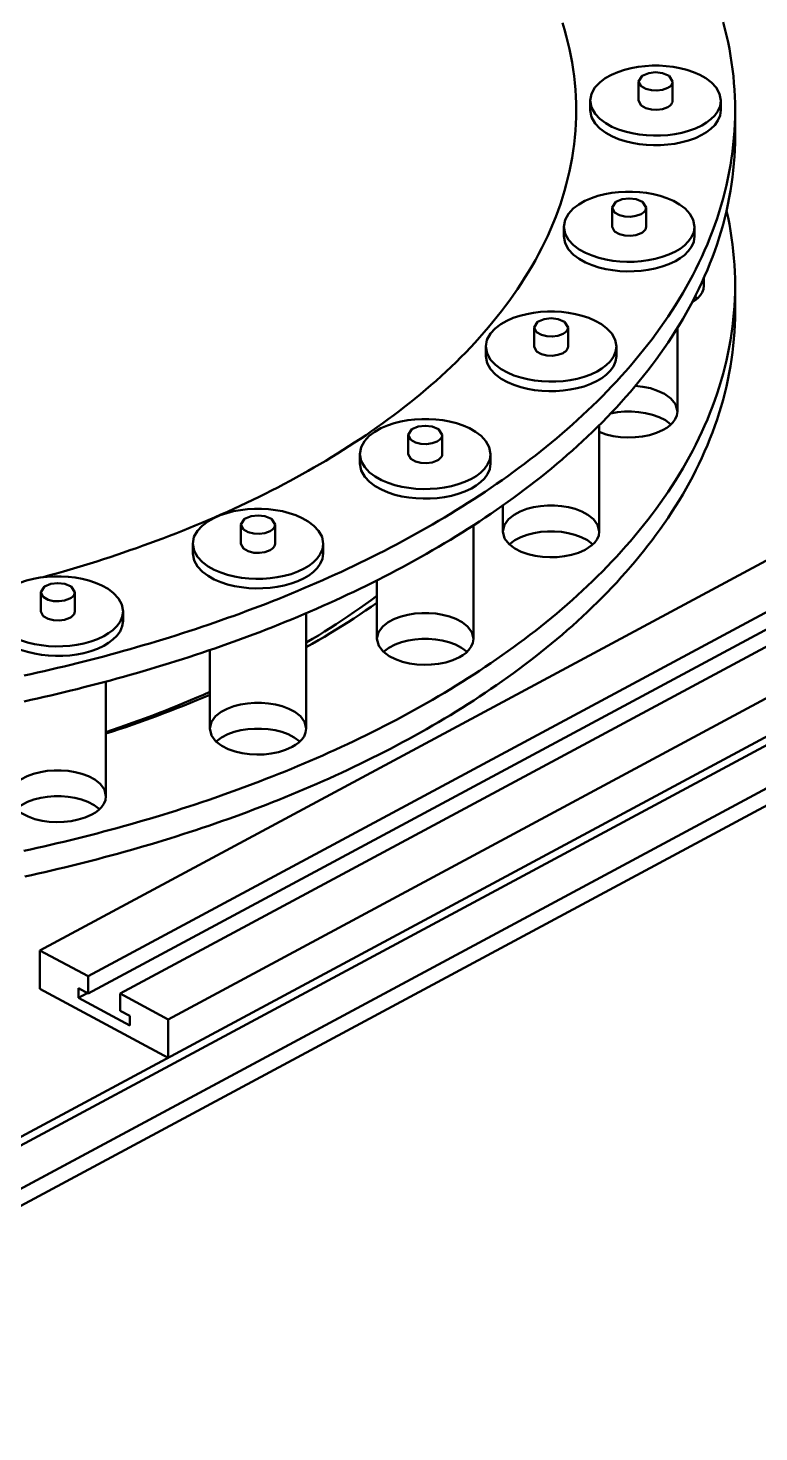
# Model space of a CAD drawing. Header units: millimetres. Extents: x 0 to 841, y 0 to 594.
# Drawn here: x 482.83 to 504.71, y 284.09 to 326.13 of the extents above; entities that cross this region are included whole.
import ezdxf

# ---------------------------------------------------------------- set-up
doc = ezdxf.new("R2010")
doc.units = ezdxf.units.MM
doc.layers.add('VIS', color=7, linetype='CONTINUOUS', lineweight=50)

msp = doc.modelspace()

# ---------------------------------------------------------------- linework, layer by layer
at = {"layer": 'VIS'}
for points in [[(499.24, 323.672), (499.238, 323.876), (499.23, 324.08), (499.218, 324.285), (499.2, 324.488), (499.178, 324.692), (499.151, 324.894), (499.119, 325.097), (499.083, 325.298), (499.041, 325.498), (498.996, 325.697), (498.945, 325.896), (498.89, 326.093), (498.831, 326.288)], [(499.24, 323.672), (499.238, 323.876), (499.23, 324.08), (499.218, 324.285), (499.2, 324.488), (499.178, 324.692), (499.151, 324.894), (499.119, 325.097), (499.083, 325.298), (499.041, 325.498), (498.996, 325.697), (498.945, 325.896), (498.89, 326.093), (498.831, 326.288)], [(504, 323.672), (503.998, 323.877), (503.991, 324.081), (503.981, 324.286), (503.966, 324.491), (503.947, 324.695), (503.923, 324.898), (503.896, 325.101), (503.864, 325.304), (503.828, 325.506), (503.788, 325.707), (503.744, 325.907), (503.696, 326.106), (503.644, 326.305)], [(503.575, 323.958), (503.537, 324.164), (503.436, 324.347), (503.294, 324.501), (503.127, 324.627), (502.944, 324.731), (502.752, 324.814), (502.553, 324.881), (502.349, 324.932), (502.143, 324.97), (501.934, 324.994), (501.725, 325.007), (501.515, 325.007), (501.306, 324.994), (501.097, 324.97), (500.891, 324.932), (500.687, 324.881), (500.488, 324.814), (500.296, 324.731), (500.113, 324.627), (499.946, 324.501), (499.804, 324.347), (499.703, 324.164), (499.665, 323.958)], [(502.13, 324.532), (502.021, 324.702), (501.828, 324.782), (501.62, 324.806), (501.412, 324.782), (501.219, 324.702), (501.11, 324.532)], [(501.11, 324.532), (501.185, 324.389), (501.33, 324.307), (501.492, 324.267), (501.659, 324.259), (501.824, 324.281), (501.981, 324.338)], [(501.11, 324.532), (501.11, 323.958)], [(501.981, 324.338), (502.017, 324.36), (502.051, 324.386), (502.082, 324.416), (502.107, 324.451), (502.124, 324.49), (502.13, 324.532)], [(502.13, 324.532), (502.13, 323.958)], [(499.665, 323.958), (499.704, 323.75), (499.808, 323.564), (499.954, 323.409), (500.126, 323.282), (500.312, 323.178), (500.509, 323.095), (500.712, 323.029), (500.919, 322.979), (501.13, 322.942), (501.342, 322.919), (501.555, 322.909), (501.769, 322.912), (501.982, 322.927), (502.193, 322.955), (502.403, 322.997), (502.608, 323.053), (502.809, 323.125), (503.002, 323.216)], [(499.665, 323.958), (499.665, 323.672)], [(501.11, 323.958), (501.185, 323.815), (501.33, 323.733), (501.492, 323.693), (501.659, 323.685), (501.824, 323.707), (501.981, 323.765)], [(501.981, 323.765), (502.017, 323.787), (502.051, 323.812), (502.082, 323.842), (502.107, 323.877), (502.124, 323.916), (502.13, 323.958)], [(503.002, 323.216), (503.143, 323.3), (503.274, 323.399), (503.391, 323.514), (503.487, 323.647), (503.552, 323.797), (503.575, 323.958)], [(503.575, 323.958), (503.575, 323.672)], [(490.676, 312.571), (490.856, 312.668), (491.035, 312.767), (491.213, 312.867), (491.39, 312.968), (491.567, 313.071), (491.743, 313.175), (491.918, 313.28), (492.092, 313.387), (492.265, 313.496), (492.438, 313.605), (492.609, 313.717), (492.78, 313.829), (492.949, 313.944), (493.118, 314.059), (493.285, 314.176), (493.452, 314.295), (493.617, 314.415), (493.781, 314.537), (493.944, 314.661), (494.106, 314.786), (494.266, 314.913), (494.425, 315.041), (494.583, 315.171), (494.739, 315.303), (494.894, 315.436), (495.047, 315.571), (495.199, 315.708), (495.349, 315.847), (495.498, 315.987), (495.644, 316.129), (495.79, 316.273), (495.933, 316.419), (496.074, 316.567), (496.214, 316.716), (496.351, 316.868), (496.486, 317.021), (496.619, 317.176), (496.75, 317.333), (496.879, 317.492), (497.005, 317.652), (497.129, 317.815), (497.25, 317.979), (497.369, 318.146), (497.485, 318.314), (497.598, 318.485), (497.708, 318.657), (497.815, 318.831), (497.919, 319.007), (498.02, 319.184), (498.118, 319.364), (498.212, 319.545), (498.303, 319.728), (498.39, 319.913), (498.473, 320.1), (498.553, 320.288), (498.629, 320.478), (498.7, 320.669), (498.768, 320.862), (498.831, 321.057), (498.891, 321.252), (498.945, 321.449), (498.996, 321.647), (499.042, 321.846), (499.083, 322.047), (499.119, 322.248), (499.151, 322.45), (499.178, 322.652), (499.2, 322.855), (499.218, 323.059), (499.23, 323.263), (499.238, 323.467), (499.24, 323.672)], [(490.676, 312.571), (490.856, 312.668), (491.035, 312.767), (491.213, 312.867), (491.39, 312.968), (491.567, 313.071), (491.743, 313.175), (491.918, 313.28), (492.092, 313.387), (492.265, 313.496), (492.438, 313.605), (492.609, 313.717), (492.78, 313.829), (492.949, 313.944), (493.118, 314.059), (493.285, 314.176), (493.452, 314.295), (493.617, 314.415), (493.781, 314.537), (493.944, 314.661), (494.106, 314.786), (494.266, 314.913), (494.425, 315.041), (494.583, 315.171), (494.739, 315.303), (494.894, 315.436), (495.047, 315.571), (495.199, 315.708), (495.349, 315.847), (495.498, 315.987), (495.644, 316.129), (495.79, 316.273), (495.933, 316.419), (496.074, 316.567), (496.214, 316.716), (496.351, 316.868), (496.486, 317.021), (496.619, 317.176), (496.75, 317.333), (496.879, 317.492), (497.005, 317.652), (497.129, 317.815), (497.25, 317.979), (497.369, 318.146), (497.485, 318.314), (497.598, 318.485), (497.708, 318.657), (497.815, 318.831), (497.919, 319.007), (498.02, 319.184), (498.118, 319.364), (498.212, 319.545), (498.303, 319.728), (498.39, 319.913), (498.473, 320.1), (498.553, 320.288), (498.629, 320.478), (498.7, 320.669), (498.768, 320.862), (498.831, 321.057), (498.891, 321.252), (498.945, 321.449), (498.996, 321.647), (499.042, 321.846), (499.083, 322.047), (499.119, 322.248), (499.151, 322.45), (499.178, 322.652), (499.2, 322.855), (499.218, 323.059), (499.23, 323.263), (499.238, 323.467), (499.24, 323.672)], [(494.042, 310.764), (494.223, 310.862), (494.404, 310.961), (494.584, 311.061), (494.763, 311.163), (494.942, 311.266), (495.12, 311.37), (495.297, 311.475), (495.474, 311.581), (495.65, 311.689), (495.825, 311.798), (495.999, 311.908), (496.172, 312.02), (496.345, 312.132), (496.517, 312.246), (496.688, 312.361), (496.858, 312.478), (497.027, 312.596), (497.195, 312.715), (497.362, 312.836), (497.528, 312.958), (497.694, 313.081), (497.858, 313.206), (498.021, 313.332), (498.183, 313.46), (498.343, 313.589), (498.503, 313.72), (498.661, 313.852), (498.818, 313.985), (498.974, 314.12), (499.129, 314.257), (499.282, 314.394), (499.434, 314.534), (499.584, 314.675), (499.733, 314.818), (499.88, 314.962), (500.026, 315.108), (500.17, 315.255), (500.313, 315.404), (500.454, 315.554), (500.593, 315.707), (500.73, 315.86), (500.865, 316.016), (500.999, 316.173), (501.131, 316.332), (501.26, 316.492), (501.387, 316.654), (501.513, 316.818), (501.636, 316.983), (501.757, 317.151), (501.875, 317.319), (501.991, 317.49), (502.105, 317.662), (502.216, 317.835), (502.324, 318.011), (502.43, 318.188), (502.533, 318.367), (502.633, 318.547), (502.73, 318.729), (502.824, 318.912), (502.915, 319.097), (503.003, 319.283), (503.088, 319.471), (503.169, 319.661), (503.247, 319.852), (503.322, 320.044), (503.393, 320.237), (503.46, 320.432), (503.524, 320.628), (503.584, 320.825), (503.64, 321.024), (503.693, 321.223), (503.741, 321.423), (503.786, 321.625), (503.826, 321.827), (503.862, 322.03), (503.894, 322.234), (503.922, 322.438), (503.946, 322.643), (503.965, 322.848), (503.981, 323.053), (503.991, 323.259), (503.998, 323.465), (504, 323.672)], [(499.24, 323.672), (499.24, 323.672)], [(499.665, 323.672), (499.704, 323.463), (499.808, 323.277), (499.954, 323.122), (500.126, 322.995), (500.312, 322.891), (500.509, 322.808), (500.712, 322.742), (500.919, 322.692), (501.13, 322.655), (501.342, 322.633), (501.555, 322.623), (501.769, 322.625), (501.982, 322.64), (502.193, 322.668), (502.403, 322.71), (502.608, 322.766), (502.809, 322.838), (503.002, 322.929)], [(503.002, 322.929), (503.143, 323.014), (503.274, 323.112), (503.391, 323.227), (503.487, 323.36), (503.552, 323.51), (503.575, 323.672)], [(504, 323.672), (504, 322.897)], [(494.042, 309.989), (494.223, 310.087), (494.404, 310.187), (494.584, 310.287), (494.763, 310.389), (494.942, 310.491), (495.12, 310.595), (495.297, 310.701), (495.474, 310.807), (495.65, 310.915), (495.825, 311.023), (495.999, 311.134), (496.172, 311.245), (496.345, 311.358), (496.517, 311.472), (496.688, 311.587), (496.858, 311.704), (497.027, 311.822), (497.195, 311.941), (497.362, 312.062), (497.528, 312.184), (497.694, 312.307), (497.858, 312.432), (498.021, 312.558), (498.183, 312.686), (498.343, 312.815), (498.503, 312.945), (498.661, 313.077), (498.818, 313.211), (498.974, 313.346), (499.129, 313.482), (499.282, 313.62), (499.434, 313.76), (499.584, 313.901), (499.733, 314.043), (499.88, 314.187), (500.026, 314.333), (500.17, 314.48), (500.313, 314.629), (500.454, 314.78), (500.593, 314.932), (500.73, 315.086), (500.865, 315.241), (500.999, 315.399), (501.131, 315.557), (501.26, 315.718), (501.387, 315.88), (501.513, 316.044), (501.636, 316.209), (501.757, 316.376), (501.875, 316.545), (501.991, 316.715), (502.105, 316.887), (502.216, 317.061), (502.324, 317.236), (502.43, 317.413), (502.533, 317.592), (502.633, 317.772), (502.73, 317.954), (502.824, 318.138), (502.915, 318.322), (503.003, 318.509), (503.088, 318.697), (503.169, 318.886), (503.247, 319.077), (503.322, 319.269), (503.393, 319.463), (503.46, 319.658), (503.524, 319.854), (503.584, 320.051), (503.64, 320.249), (503.693, 320.449), (503.741, 320.649), (503.786, 320.85), (503.826, 321.053), (503.862, 321.255), (503.894, 321.459), (503.922, 321.663), (503.946, 321.868), (503.965, 322.073), (503.981, 322.279), (503.991, 322.485), (503.998, 322.691), (504, 322.897)], [(502.782, 320.181), (502.744, 320.386), (502.643, 320.569), (502.501, 320.723), (502.334, 320.85), (502.151, 320.953), (501.959, 321.037), (501.76, 321.103), (501.557, 321.155), (501.35, 321.192), (501.142, 321.217), (500.932, 321.229), (500.722, 321.229), (500.513, 321.217), (500.304, 321.192), (500.098, 321.155), (499.894, 321.103), (499.695, 321.037), (499.503, 320.953), (499.321, 320.85), (499.153, 320.723), (499.011, 320.569), (498.91, 320.386), (498.872, 320.181)], [(501.337, 320.754), (501.228, 320.924), (501.035, 321.004), (500.827, 321.028), (500.619, 321.004), (500.427, 320.924), (500.317, 320.754)], [(500.317, 320.754), (500.393, 320.611), (500.537, 320.529), (500.699, 320.489), (500.866, 320.481), (501.031, 320.504), (501.188, 320.561)], [(500.317, 320.754), (500.317, 320.181)], [(501.188, 320.561), (501.225, 320.583), (501.259, 320.608), (501.289, 320.638), (501.314, 320.673), (501.331, 320.712), (501.337, 320.754)], [(501.337, 320.754), (501.337, 320.181)], [(504, 318.422), (503.998, 318.628), (503.991, 318.833), (503.981, 319.037), (503.966, 319.242), (503.946, 319.446), (503.923, 319.65), (503.895, 319.853), (503.864, 320.056), (503.828, 320.258), (503.788, 320.459), (503.744, 320.66)], [(498.872, 320.181), (498.911, 319.972), (499.015, 319.786), (499.162, 319.631), (499.333, 319.504), (499.519, 319.401), (499.716, 319.317), (499.919, 319.251), (500.126, 319.201), (500.337, 319.165), (500.549, 319.142), (500.762, 319.132), (500.976, 319.134), (501.189, 319.149), (501.4, 319.177), (501.61, 319.219), (501.816, 319.275), (502.016, 319.348), (502.21, 319.439)], [(498.872, 320.181), (498.872, 319.894)], [(500.317, 320.181), (500.393, 320.037), (500.537, 319.955), (500.699, 319.916), (500.866, 319.908), (501.031, 319.93), (501.188, 319.987)], [(501.188, 319.987), (501.225, 320.009), (501.259, 320.035), (501.289, 320.065), (501.314, 320.099), (501.331, 320.139), (501.337, 320.181)], [(502.21, 319.439), (502.35, 319.523), (502.481, 319.621), (502.598, 319.736), (502.694, 319.869), (502.759, 320.019), (502.782, 320.181)], [(502.782, 320.181), (502.782, 319.894)], [(498.872, 319.894), (498.911, 319.685), (499.015, 319.5), (499.162, 319.344), (499.333, 319.217), (499.519, 319.114), (499.716, 319.03), (499.919, 318.964), (500.126, 318.914), (500.337, 318.878), (500.549, 318.855), (500.762, 318.845), (500.976, 318.847), (501.189, 318.862), (501.4, 318.89), (501.61, 318.932), (501.816, 318.988), (502.016, 319.061), (502.21, 319.152)], [(502.21, 319.152), (502.35, 319.236), (502.481, 319.334), (502.598, 319.449), (502.694, 319.582), (502.759, 319.732), (502.782, 319.894)], [(470, 286.153), (531.066, 318.939)], [(470.24, 286.024), (531.306, 318.81)], [(494.042, 305.515), (494.223, 305.613), (494.404, 305.712), (494.584, 305.812), (494.763, 305.914), (494.942, 306.017), (495.12, 306.121), (495.297, 306.226), (495.474, 306.332), (495.65, 306.44), (495.825, 306.549), (495.999, 306.659), (496.172, 306.77), (496.345, 306.883), (496.517, 306.997), (496.688, 307.112), (496.858, 307.229), (497.027, 307.347), (497.195, 307.466), (497.362, 307.587), (497.528, 307.709), (497.694, 307.832), (497.858, 307.957), (498.021, 308.083), (498.183, 308.211), (498.343, 308.34), (498.503, 308.47), (498.661, 308.602), (498.818, 308.736), (498.974, 308.871), (499.129, 309.007), (499.282, 309.145), (499.434, 309.285), (499.584, 309.426), (499.733, 309.568), (499.88, 309.713), (500.026, 309.858), (500.17, 310.006), (500.313, 310.155), (500.454, 310.305), (500.593, 310.457), (500.73, 310.611), (500.865, 310.767), (500.999, 310.924), (501.131, 311.083), (501.26, 311.243), (501.387, 311.405), (501.513, 311.569), (501.636, 311.734), (501.757, 311.901), (501.875, 312.07), (501.991, 312.24), (502.105, 312.413), (502.216, 312.586), (502.324, 312.762), (502.43, 312.939), (502.533, 313.117), (502.633, 313.298), (502.73, 313.479), (502.824, 313.663), (502.915, 313.848), (503.003, 314.034), (503.088, 314.222), (503.169, 314.412), (503.247, 314.602), (503.322, 314.795), (503.393, 314.988), (503.46, 315.183), (503.524, 315.379), (503.584, 315.576), (503.64, 315.775), (503.693, 315.974), (503.741, 316.174), (503.786, 316.376), (503.826, 316.578), (503.862, 316.781), (503.894, 316.984), (503.922, 317.189), (503.946, 317.393), (503.965, 317.599), (503.981, 317.804), (503.991, 318.01), (503.998, 318.216), (504, 318.422)], [(503.065, 318.422), (503.051, 318.315), (503.012, 318.214), (502.953, 318.123), (502.88, 318.043), (502.797, 317.972), (502.707, 317.911)], [(503.035, 318.579), (503.044, 318.554), (503.051, 318.528), (503.057, 318.502), (503.062, 318.476), (503.064, 318.449), (503.065, 318.422)], [(503.065, 318.646), (503.065, 318.422)], [(504, 318.422), (504, 317.648)], [(502.802, 318.094), (502.814, 318.085), (502.826, 318.075), (502.838, 318.066), (502.849, 318.056), (502.861, 318.045), (502.872, 318.035)], [(470, 284.604), (531.547, 317.648)], [(470.24, 284.733), (531.306, 317.519)], [(494.042, 304.74), (494.223, 304.838), (494.404, 304.937), (494.584, 305.038), (494.763, 305.139), (494.942, 305.242), (495.12, 305.346), (495.297, 305.451), (495.474, 305.558), (495.65, 305.665), (495.825, 305.774), (495.999, 305.884), (496.172, 305.996), (496.345, 306.109), (496.517, 306.223), (496.688, 306.338), (496.858, 306.454), (497.027, 306.572), (497.195, 306.692), (497.362, 306.812), (497.528, 306.934), (497.694, 307.058), (497.858, 307.183), (498.021, 307.309), (498.183, 307.436), (498.343, 307.565), (498.503, 307.696), (498.661, 307.828), (498.818, 307.961), (498.974, 308.096), (499.129, 308.233), (499.282, 308.371), (499.434, 308.51), (499.584, 308.651), (499.733, 308.794), (499.88, 308.938), (500.026, 309.084), (500.17, 309.231), (500.313, 309.38), (500.454, 309.531), (500.593, 309.683), (500.73, 309.837), (500.865, 309.992), (500.999, 310.149), (501.131, 310.308), (501.26, 310.469), (501.387, 310.631), (501.513, 310.794), (501.636, 310.96), (501.757, 311.127), (501.875, 311.296), (501.991, 311.466), (502.105, 311.638), (502.216, 311.812), (502.324, 311.987), (502.43, 312.164), (502.533, 312.343), (502.633, 312.523), (502.73, 312.705), (502.824, 312.888), (502.915, 313.073), (503.003, 313.26), (503.088, 313.448), (503.169, 313.637), (503.247, 313.828), (503.322, 314.02), (503.393, 314.214), (503.46, 314.408), (503.524, 314.604), (503.584, 314.802), (503.64, 315), (503.693, 315.199), (503.741, 315.4), (503.786, 315.601), (503.826, 315.803), (503.862, 316.006), (503.894, 316.21), (503.922, 316.414), (503.946, 316.619), (503.965, 316.824), (503.981, 317.03), (503.991, 317.236), (503.998, 317.442), (504, 317.648)], [(500.444, 316.593), (500.406, 316.798), (500.305, 316.981), (500.163, 317.135), (499.995, 317.261), (499.813, 317.365), (499.62, 317.448), (499.421, 317.515), (499.218, 317.566), (499.011, 317.604), (498.803, 317.628), (498.594, 317.641), (498.384, 317.641), (498.174, 317.628), (497.966, 317.604), (497.759, 317.566), (497.556, 317.515), (497.357, 317.448), (497.164, 317.365), (496.982, 317.261), (496.815, 317.135), (496.672, 316.981), (496.571, 316.798), (496.534, 316.593)], [(498.999, 317.166), (498.889, 317.336), (498.697, 317.416), (498.489, 317.44), (498.281, 317.416), (498.088, 317.336), (497.979, 317.166)], [(470, 284.088), (531.547, 317.132)], [(497.979, 317.166), (498.054, 317.023), (498.199, 316.941), (498.361, 316.901), (498.527, 316.893), (498.693, 316.915), (498.849, 316.973)], [(497.979, 317.166), (497.979, 316.593)], [(498.849, 316.973), (498.886, 316.995), (498.92, 317.02), (498.951, 317.05), (498.976, 317.085), (498.993, 317.124), (498.999, 317.166)], [(498.999, 317.166), (498.999, 316.593)], [(502.272, 317.152), (502.272, 314.645)], [(496.534, 316.593), (496.573, 316.384), (496.677, 316.198), (496.823, 316.043), (496.994, 315.916), (497.181, 315.812), (497.377, 315.729), (497.58, 315.663), (497.788, 315.613), (497.998, 315.576), (498.21, 315.554), (498.424, 315.543), (498.637, 315.546), (498.85, 315.561), (499.062, 315.589), (499.271, 315.631), (499.477, 315.687), (499.678, 315.759), (499.871, 315.85)], [(496.534, 316.593), (496.534, 316.306)], [(497.979, 316.593), (498.054, 316.449), (498.199, 316.367), (498.361, 316.327), (498.527, 316.319), (498.693, 316.342), (498.849, 316.399)], [(498.849, 316.399), (498.886, 316.421), (498.92, 316.447), (498.951, 316.477), (498.976, 316.511), (498.993, 316.55), (498.999, 316.593)], [(499.871, 315.85), (500.012, 315.934), (500.143, 316.033), (500.26, 316.148), (500.355, 316.281), (500.42, 316.431), (500.444, 316.593)], [(500.444, 316.593), (500.444, 316.306)], [(496.534, 316.306), (496.573, 316.097), (496.677, 315.911), (496.823, 315.756), (496.994, 315.629), (497.181, 315.525), (497.377, 315.442), (497.58, 315.376), (497.788, 315.326), (497.998, 315.29), (498.21, 315.267), (498.424, 315.257), (498.637, 315.259), (498.85, 315.274), (499.062, 315.302), (499.271, 315.344), (499.477, 315.4), (499.678, 315.473), (499.871, 315.563)], [(499.871, 315.563), (500.012, 315.648), (500.143, 315.746), (500.26, 315.861), (500.355, 315.994), (500.42, 316.144), (500.444, 316.306)], [(501.012, 315.414), (501.239, 315.388), (501.462, 315.342), (501.68, 315.271), (501.886, 315.173), (502.071, 315.04), (502.214, 314.863), (502.272, 314.645)], [(500.272, 314.587), (500.48, 314.623), (500.69, 314.643), (500.901, 314.645), (501.111, 314.631), (501.319, 314.6), (501.524, 314.55), (501.723, 314.479), (501.911, 314.384), (502.079, 314.257)], [(502.272, 314.645), (502.255, 314.525), (502.207, 314.414), (502.136, 314.316), (502.05, 314.231), (501.953, 314.158), (501.849, 314.096)], [(496.677, 313.374), (496.639, 313.579), (496.538, 313.762), (496.395, 313.916), (496.228, 314.042), (496.046, 314.146), (495.853, 314.23), (495.654, 314.296), (495.451, 314.348), (495.244, 314.385), (495.036, 314.41), (494.826, 314.422), (494.617, 314.422), (494.407, 314.41), (494.199, 314.385), (493.992, 314.348), (493.789, 314.296), (493.59, 314.23), (493.397, 314.146), (493.215, 314.042), (493.048, 313.916), (492.905, 313.762), (492.804, 313.579), (492.767, 313.374)], [(495.232, 313.947), (495.122, 314.117), (494.93, 314.197), (494.722, 314.221), (494.513, 314.197), (494.321, 314.117), (494.212, 313.947)], [(499.934, 314.24), (499.934, 311.056)], [(501.849, 314.096), (501.649, 314.007), (501.44, 313.942), (501.225, 313.899), (501.008, 313.875), (500.789, 313.869), (500.57, 313.881), (500.353, 313.912), (500.14, 313.962), (499.934, 314.035)], [(494.212, 313.947), (494.287, 313.804), (494.432, 313.722), (494.594, 313.682), (494.76, 313.674), (494.926, 313.696), (495.082, 313.754)], [(494.212, 313.947), (494.212, 313.374)], [(495.082, 313.754), (495.119, 313.776), (495.153, 313.801), (495.183, 313.831), (495.208, 313.866), (495.225, 313.905), (495.232, 313.947)], [(495.232, 313.947), (495.232, 313.374)], [(492.767, 313.374), (492.806, 313.165), (492.91, 312.979), (493.056, 312.824), (493.227, 312.697), (493.414, 312.593), (493.61, 312.51), (493.813, 312.444), (494.021, 312.394), (494.231, 312.358), (494.443, 312.335), (494.657, 312.325), (494.87, 312.327), (495.083, 312.342), (495.295, 312.37), (495.504, 312.412), (495.71, 312.468), (495.911, 312.541), (496.104, 312.631)], [(492.767, 313.374), (492.767, 313.087)], [(494.212, 313.374), (494.287, 313.23), (494.432, 313.148), (494.594, 313.109), (494.76, 313.101), (494.926, 313.123), (495.082, 313.18)], [(495.082, 313.18), (495.119, 313.202), (495.153, 313.228), (495.183, 313.258), (495.208, 313.292), (495.225, 313.331), (495.232, 313.374)], [(496.104, 312.631), (496.245, 312.716), (496.376, 312.814), (496.492, 312.929), (496.588, 313.062), (496.653, 313.212), (496.677, 313.374)], [(496.677, 313.374), (496.677, 313.087)], [(492.767, 313.087), (492.806, 312.878), (492.91, 312.692), (493.056, 312.537), (493.227, 312.41), (493.414, 312.307), (493.61, 312.223), (493.813, 312.157), (494.021, 312.107), (494.231, 312.071), (494.443, 312.048), (494.657, 312.038), (494.87, 312.04), (495.083, 312.055), (495.295, 312.083), (495.504, 312.125), (495.71, 312.181), (495.911, 312.254), (496.104, 312.345)], [(496.104, 312.345), (496.245, 312.429), (496.376, 312.527), (496.492, 312.642), (496.588, 312.775), (496.653, 312.925), (496.677, 313.087)], [(483.283, 309.686), (483.485, 309.742), (483.686, 309.799), (483.888, 309.856), (484.088, 309.915), (484.289, 309.975), (484.489, 310.036), (484.689, 310.097), (484.889, 310.16), (485.088, 310.224), (485.287, 310.289), (485.486, 310.355), (485.684, 310.422), (485.882, 310.49), (486.079, 310.559), (486.276, 310.63), (486.473, 310.701), (486.669, 310.774), (486.865, 310.847), (487.061, 310.922), (487.256, 310.998), (487.45, 311.075), (487.644, 311.153), (487.838, 311.232), (488.031, 311.313), (488.224, 311.395), (488.416, 311.478), (488.607, 311.562), (488.799, 311.647), (488.989, 311.734), (489.179, 311.822), (489.368, 311.911), (489.557, 312.001), (489.745, 312.093), (489.933, 312.186), (490.119, 312.28), (490.306, 312.376), (490.491, 312.473), (490.676, 312.571)], [(483.283, 309.686), (483.485, 309.742), (483.686, 309.799), (483.888, 309.856), (484.088, 309.915), (484.289, 309.975), (484.489, 310.036), (484.689, 310.097), (484.889, 310.16), (485.088, 310.224), (485.287, 310.289), (485.486, 310.355), (485.684, 310.422), (485.882, 310.49), (486.079, 310.559), (486.276, 310.63), (486.473, 310.701), (486.669, 310.774), (486.865, 310.847), (487.061, 310.922), (487.256, 310.998), (487.45, 311.075), (487.644, 311.153), (487.838, 311.232), (488.031, 311.313), (488.224, 311.395), (488.416, 311.478), (488.607, 311.562), (488.799, 311.647), (488.989, 311.734), (489.179, 311.822), (489.368, 311.911), (489.557, 312.001), (489.745, 312.093), (489.933, 312.186), (490.119, 312.28), (490.306, 312.376), (490.491, 312.473), (490.676, 312.571)], [(483.184, 298.509), (507.784, 311.717)], [(491.67, 310.686), (491.632, 310.891), (491.531, 311.074), (491.389, 311.228), (491.221, 311.354), (491.039, 311.458), (490.846, 311.541), (490.648, 311.608), (490.444, 311.659), (490.238, 311.697), (490.029, 311.722), (489.82, 311.734), (489.61, 311.734), (489.4, 311.722), (489.192, 311.697), (488.985, 311.659), (488.782, 311.608), (488.583, 311.541), (488.391, 311.458), (488.208, 311.354), (488.041, 311.228), (487.899, 311.074), (487.798, 310.891), (487.76, 310.686)], [(497.044, 311.833), (497.044, 311.056)], [(497.044, 311.056), (497.093, 311.258), (497.218, 311.426), (497.383, 311.556), (497.568, 311.654), (497.764, 311.728), (497.967, 311.78), (498.175, 311.814), (498.384, 311.83), (498.594, 311.83), (498.803, 311.814), (499.01, 311.78), (499.213, 311.728), (499.41, 311.654), (499.595, 311.556), (499.759, 311.426), (499.884, 311.258), (499.934, 311.056)], [(490.225, 311.259), (490.115, 311.429), (489.923, 311.509), (489.715, 311.533), (489.507, 311.509), (489.314, 311.429), (489.205, 311.259)], [(489.205, 311.259), (489.28, 311.116), (489.425, 311.034), (489.587, 310.994), (489.754, 310.986), (489.919, 311.008), (490.075, 311.066)], [(489.205, 311.259), (489.205, 310.686)], [(490.075, 311.066), (490.112, 311.088), (490.146, 311.113), (490.177, 311.143), (490.202, 311.178), (490.219, 311.217), (490.225, 311.259)], [(490.225, 311.259), (490.225, 310.686)], [(496.167, 311.241), (496.167, 307.838)], [(482.713, 306.741), (482.912, 306.785), (483.112, 306.829), (483.311, 306.874), (483.51, 306.92), (483.71, 306.967), (483.908, 307.014), (484.107, 307.063), (484.305, 307.112), (484.504, 307.161), (484.702, 307.212), (484.9, 307.263), (485.097, 307.315), (485.295, 307.368), (485.492, 307.422), (485.689, 307.477), (485.886, 307.532), (486.082, 307.588), (486.278, 307.645), (486.475, 307.703), (486.67, 307.762), (486.866, 307.821), (487.061, 307.882), (487.256, 307.943), (487.451, 308.005), (487.645, 308.068), (487.84, 308.132), (488.034, 308.196), (488.227, 308.262), (488.421, 308.328), (488.614, 308.396), (488.806, 308.464), (488.999, 308.533), (489.191, 308.603), (489.382, 308.674), (489.574, 308.746), (489.765, 308.818), (489.956, 308.892), (490.146, 308.967), (490.336, 309.042), (490.525, 309.119), (490.715, 309.196), (490.903, 309.275), (491.092, 309.354), (491.28, 309.434), (491.467, 309.516), (491.654, 309.598), (491.841, 309.682), (492.027, 309.766), (492.213, 309.851), (492.398, 309.938), (492.583, 310.025), (492.767, 310.114), (492.951, 310.203), (493.134, 310.294), (493.317, 310.386), (493.499, 310.479), (493.68, 310.573), (493.861, 310.668), (494.042, 310.764)], [(484.626, 297.735), (509.227, 310.942)], [(499.51, 310.508), (499.311, 310.419), (499.102, 310.354), (498.888, 310.311), (498.671, 310.287), (498.453, 310.281), (498.235, 310.293), (498.018, 310.323), (497.806, 310.373), (497.599, 310.445), (497.405, 310.543), (497.231, 310.675), (497.097, 310.847), (497.044, 311.056)], [(497.237, 310.669), (497.401, 310.793), (497.584, 310.887), (497.777, 310.957), (497.977, 311.008), (498.18, 311.04), (498.386, 311.056), (498.592, 311.056), (498.797, 311.04), (499, 311.008), (499.2, 310.957), (499.393, 310.887), (499.576, 310.793), (499.741, 310.669)], [(499.934, 311.056), (499.916, 310.937), (499.868, 310.826), (499.798, 310.728), (499.711, 310.643), (499.614, 310.57), (499.51, 310.508)], [(484.626, 297.218), (509.227, 310.426)], [(485.588, 297.218), (510.189, 310.426)], [(487.76, 310.686), (487.799, 310.477), (487.903, 310.291), (488.049, 310.136), (488.22, 310.009), (488.407, 309.905), (488.603, 309.822), (488.806, 309.756), (489.014, 309.706), (489.224, 309.669), (489.437, 309.647), (489.65, 309.636), (489.863, 309.639), (490.076, 309.654), (490.288, 309.682), (490.497, 309.724), (490.703, 309.78), (490.904, 309.852), (491.097, 309.943)], [(487.76, 310.686), (487.76, 310.399)], [(487.76, 310.399), (487.799, 310.19), (487.903, 310.004), (488.049, 309.849), (488.22, 309.722), (488.407, 309.619), (488.603, 309.535), (488.806, 309.469), (489.014, 309.419), (489.224, 309.383), (489.437, 309.36), (489.65, 309.35), (489.863, 309.352), (490.076, 309.367), (490.288, 309.395), (490.497, 309.437), (490.703, 309.493), (490.904, 309.566), (491.097, 309.657)], [(489.205, 310.686), (489.28, 310.542), (489.425, 310.46), (489.587, 310.42), (489.754, 310.413), (489.919, 310.435), (490.075, 310.492)], [(490.075, 310.492), (490.112, 310.514), (490.146, 310.54), (490.177, 310.57), (490.202, 310.604), (490.219, 310.643), (490.225, 310.686)], [(491.097, 309.943), (491.238, 310.027), (491.369, 310.126), (491.486, 310.241), (491.581, 310.374), (491.646, 310.524), (491.67, 310.686)], [(491.097, 309.657), (491.238, 309.741), (491.369, 309.839), (491.486, 309.954), (491.581, 310.087), (491.646, 310.237), (491.67, 310.399)], [(491.67, 310.686), (491.67, 310.399)], [(482.713, 305.967), (482.912, 306.01), (483.112, 306.055), (483.311, 306.1), (483.51, 306.146), (483.71, 306.192), (483.908, 306.24), (484.107, 306.288), (484.305, 306.337), (484.504, 306.387), (484.702, 306.437), (484.9, 306.489), (485.097, 306.541), (485.295, 306.594), (485.492, 306.648), (485.689, 306.702), (485.886, 306.758), (486.082, 306.814), (486.278, 306.871), (486.475, 306.929), (486.67, 306.987), (486.866, 307.047), (487.061, 307.107), (487.256, 307.169), (487.451, 307.231), (487.645, 307.294), (487.84, 307.357), (488.034, 307.422), (488.227, 307.487), (488.421, 307.554), (488.614, 307.621), (488.806, 307.689), (488.999, 307.758), (489.191, 307.828), (489.382, 307.899), (489.574, 307.971), (489.765, 308.044), (489.956, 308.118), (490.146, 308.192), (490.336, 308.268), (490.525, 308.344), (490.715, 308.422), (490.903, 308.5), (491.092, 308.58), (491.28, 308.66), (491.467, 308.741), (491.654, 308.824), (491.841, 308.907), (492.027, 308.991), (492.213, 309.077), (492.398, 309.163), (492.583, 309.251), (492.767, 309.339), (492.951, 309.429), (493.134, 309.52), (493.317, 309.611), (493.499, 309.704), (493.68, 309.798), (493.861, 309.893), (494.042, 309.989)], [(485.674, 308.663), (485.637, 308.868), (485.536, 309.051), (485.393, 309.205), (485.226, 309.332), (485.044, 309.435), (484.851, 309.519), (484.652, 309.585), (484.449, 309.637), (484.242, 309.674), (484.034, 309.699), (483.824, 309.711), (483.614, 309.711), (483.405, 309.699), (483.197, 309.674), (482.99, 309.637), (482.787, 309.585), (482.588, 309.519), (482.395, 309.435), (482.213, 309.332), (482.046, 309.205), (481.903, 309.051), (481.802, 308.868), (481.764, 308.663)], [(484.229, 309.237), (484.12, 309.406), (483.927, 309.487), (483.719, 309.51), (483.511, 309.487), (483.319, 309.406), (483.209, 309.237)], [(487.03, 296.444), (511.631, 309.652)], [(493.277, 309.591), (493.277, 307.838)], [(483.209, 309.237), (483.285, 309.093), (483.429, 309.011), (483.591, 308.972), (483.758, 308.964), (483.924, 308.986), (484.08, 309.043)], [(483.209, 309.237), (483.209, 308.663)], [(484.08, 309.043), (484.117, 309.065), (484.151, 309.091), (484.181, 309.121), (484.206, 309.155), (484.223, 309.194), (484.229, 309.237)], [(484.229, 309.237), (484.229, 308.663)], [(491.16, 307.727), (491.342, 307.835), (491.523, 307.944), (491.703, 308.055), (491.882, 308.168), (492.06, 308.282), (492.237, 308.398), (492.414, 308.515), (492.588, 308.634), (492.762, 308.755), (492.935, 308.878), (493.106, 309.002), (493.277, 309.127)], [(481.764, 308.663), (481.803, 308.454), (481.908, 308.269), (482.054, 308.113), (482.225, 307.986), (482.412, 307.883), (482.608, 307.799), (482.811, 307.734), (483.019, 307.683), (483.229, 307.647), (483.441, 307.624), (483.655, 307.614), (483.868, 307.616), (484.081, 307.631), (484.293, 307.659), (484.502, 307.701), (484.708, 307.757), (484.909, 307.83), (485.102, 307.921)], [(483.209, 308.663), (483.285, 308.52), (483.429, 308.438), (483.591, 308.398), (483.758, 308.39), (483.924, 308.412), (484.08, 308.469)], [(484.08, 308.469), (484.117, 308.491), (484.151, 308.517), (484.181, 308.547), (484.206, 308.582), (484.223, 308.621), (484.229, 308.663)], [(485.102, 307.921), (485.242, 308.005), (485.373, 308.103), (485.49, 308.218), (485.586, 308.351), (485.651, 308.501), (485.674, 308.663)], [(485.674, 308.663), (485.674, 308.376)], [(491.16, 307.588), (491.341, 307.691), (491.522, 307.795), (491.701, 307.901), (491.88, 308.008), (492.058, 308.117), (492.235, 308.227), (492.411, 308.339), (492.586, 308.452), (492.76, 308.567), (492.934, 308.684), (493.106, 308.801), (493.277, 308.921)], [(491.16, 308.609), (491.16, 305.15)], [(493.277, 307.838), (493.326, 308.04), (493.451, 308.207), (493.616, 308.337), (493.801, 308.435), (493.997, 308.509), (494.2, 308.561), (494.407, 308.595), (494.617, 308.611), (494.826, 308.611), (495.036, 308.595), (495.243, 308.561), (495.446, 308.509), (495.642, 308.435), (495.827, 308.337), (495.992, 308.207), (496.117, 308.04), (496.167, 307.838)], [(481.764, 308.376), (481.803, 308.167), (481.908, 307.982), (482.054, 307.827), (482.225, 307.699), (482.412, 307.596), (482.608, 307.513), (482.811, 307.447), (483.019, 307.396), (483.229, 307.36), (483.441, 307.337), (483.655, 307.327), (483.868, 307.33), (484.081, 307.345), (484.293, 307.373), (484.502, 307.414), (484.708, 307.471), (484.909, 307.543), (485.102, 307.634)], [(485.102, 307.634), (485.242, 307.718), (485.373, 307.817), (485.49, 307.931), (485.586, 308.064), (485.651, 308.214), (485.674, 308.376)], [(495.743, 307.289), (495.544, 307.2), (495.335, 307.135), (495.121, 307.092), (494.904, 307.068), (494.686, 307.062), (494.468, 307.074), (494.251, 307.104), (494.039, 307.154), (493.832, 307.226), (493.638, 307.325), (493.463, 307.456), (493.33, 307.628), (493.277, 307.838)], [(493.469, 307.45), (493.634, 307.574), (493.817, 307.668), (494.01, 307.738), (494.21, 307.789), (494.413, 307.821), (494.619, 307.837), (494.824, 307.837), (495.03, 307.821), (495.233, 307.789), (495.433, 307.738), (495.626, 307.668), (495.809, 307.574), (495.974, 307.45)], [(496.167, 307.838), (496.149, 307.718), (496.101, 307.607), (496.03, 307.509), (495.944, 307.424), (495.847, 307.351), (495.743, 307.289)], [(488.27, 307.502), (488.27, 305.15)], [(485.164, 306.559), (485.164, 303.127)], [(485.164, 305.049), (485.362, 305.115), (485.558, 305.183), (485.755, 305.252), (485.951, 305.322), (486.147, 305.393), (486.342, 305.465), (486.537, 305.538), (486.731, 305.612), (486.925, 305.688), (487.119, 305.765), (487.312, 305.842), (487.504, 305.922), (487.697, 306.002), (487.888, 306.083), (488.079, 306.166), (488.27, 306.25)], [(485.164, 305), (485.361, 305.065), (485.558, 305.13), (485.754, 305.197), (485.95, 305.265), (486.146, 305.334), (486.341, 305.404), (486.536, 305.475), (486.73, 305.547), (486.924, 305.621), (487.118, 305.695), (487.311, 305.77), (487.504, 305.847), (487.696, 305.925), (487.888, 306.004), (488.079, 306.084), (488.27, 306.165)], [(488.27, 305.15), (488.32, 305.351), (488.444, 305.519), (488.609, 305.649), (488.794, 305.747), (488.99, 305.821), (489.194, 305.873), (489.401, 305.907), (489.61, 305.923), (489.82, 305.923), (490.029, 305.907), (490.236, 305.873), (490.439, 305.821), (490.636, 305.747), (490.821, 305.649), (490.985, 305.519), (491.11, 305.351), (491.16, 305.15)], [(482.708, 301.491), (482.908, 301.535), (483.107, 301.579), (483.307, 301.624), (483.506, 301.67), (483.705, 301.717), (483.904, 301.764), (484.103, 301.812), (484.301, 301.861), (484.5, 301.911), (484.698, 301.962), (484.896, 302.013), (485.093, 302.065), (485.291, 302.118), (485.488, 302.172), (485.685, 302.227), (485.882, 302.282), (486.079, 302.338), (486.275, 302.395), (486.471, 302.453), (486.667, 302.512), (486.863, 302.571), (487.058, 302.632), (487.253, 302.693), (487.448, 302.755), (487.643, 302.818), (487.837, 302.882), (488.031, 302.946), (488.225, 303.012), (488.418, 303.078), (488.611, 303.146), (488.804, 303.214), (488.997, 303.283), (489.189, 303.353), (489.381, 303.424), (489.572, 303.496), (489.763, 303.569), (489.954, 303.642), (490.144, 303.717), (490.334, 303.792), (490.524, 303.869), (490.713, 303.946), (490.902, 304.025), (491.09, 304.104), (491.278, 304.185), (491.466, 304.266), (491.653, 304.349), (491.84, 304.432), (492.026, 304.516), (492.212, 304.602), (492.397, 304.688), (492.582, 304.776), (492.766, 304.864), (492.95, 304.954), (493.134, 305.045), (493.316, 305.137), (493.498, 305.229), (493.68, 305.323), (493.861, 305.418), (494.042, 305.515)], [(490.737, 304.601), (490.537, 304.512), (490.329, 304.447), (490.114, 304.404), (489.897, 304.38), (489.679, 304.374), (489.461, 304.386), (489.244, 304.416), (489.032, 304.466), (488.826, 304.538), (488.631, 304.637), (488.457, 304.768), (488.323, 304.94), (488.27, 305.15)], [(488.463, 304.762), (488.627, 304.886), (488.81, 304.98), (489.003, 305.05), (489.203, 305.101), (489.406, 305.133), (489.612, 305.149), (489.818, 305.149), (490.023, 305.133), (490.226, 305.101), (490.426, 305.05), (490.619, 304.98), (490.802, 304.886), (490.967, 304.762)], [(491.16, 305.15), (491.142, 305.03), (491.094, 304.919), (491.024, 304.821), (490.937, 304.736), (490.84, 304.663), (490.737, 304.601)], [(482.733, 300.722), (482.932, 300.766), (483.131, 300.81), (483.33, 300.855), (483.529, 300.901), (483.728, 300.948), (483.926, 300.995), (484.125, 301.043), (484.323, 301.092), (484.521, 301.142), (484.718, 301.193), (484.916, 301.244), (485.113, 301.296), (485.31, 301.349), (485.507, 301.403), (485.704, 301.457), (485.9, 301.513), (486.096, 301.569), (486.292, 301.626), (486.488, 301.684), (486.683, 301.742), (486.879, 301.802), (487.074, 301.862), (487.268, 301.923), (487.463, 301.985), (487.657, 302.048), (487.851, 302.112), (488.044, 302.176), (488.238, 302.242), (488.431, 302.308), (488.623, 302.375), (488.816, 302.443), (489.008, 302.513), (489.199, 302.582), (489.391, 302.653), (489.582, 302.725), (489.772, 302.798), (489.963, 302.871), (490.153, 302.946), (490.342, 303.021), (490.532, 303.098), (490.72, 303.175), (490.909, 303.253), (491.097, 303.333), (491.284, 303.413), (491.472, 303.494), (491.658, 303.576), (491.845, 303.66), (492.031, 303.744), (492.216, 303.829), (492.401, 303.916), (492.585, 304.003), (492.769, 304.091), (492.953, 304.181), (493.135, 304.271), (493.318, 304.363), (493.5, 304.455), (493.681, 304.549), (493.862, 304.644), (494.042, 304.74)], [(482.274, 303.127), (482.324, 303.329), (482.449, 303.497), (482.613, 303.626), (482.799, 303.725), (482.995, 303.798), (483.198, 303.851), (483.405, 303.884), (483.614, 303.901), (483.824, 303.901), (484.034, 303.884), (484.241, 303.851), (484.444, 303.798), (484.64, 303.725), (484.825, 303.626), (484.99, 303.497), (485.115, 303.329), (485.164, 303.127)], [(484.741, 302.578), (484.542, 302.489), (484.333, 302.425), (484.119, 302.381), (483.902, 302.357), (483.684, 302.351), (483.465, 302.363), (483.249, 302.393), (483.036, 302.443), (482.83, 302.515), (482.635, 302.614), (482.461, 302.745), (482.328, 302.917), (482.274, 303.127)], [(482.467, 302.74), (482.632, 302.863), (482.815, 302.957), (483.008, 303.028), (483.208, 303.078), (483.411, 303.11), (483.616, 303.126), (483.822, 303.126), (484.028, 303.11), (484.231, 303.078), (484.431, 303.028), (484.624, 302.957), (484.807, 302.863), (484.972, 302.74)], [(485.164, 303.127), (485.147, 303.007), (485.099, 302.896), (485.028, 302.798), (484.942, 302.713), (484.845, 302.641), (484.741, 302.578)], [(483.184, 297.362), (483.184, 298.509)], [(483.184, 298.509), (484.626, 297.735)], [(484.626, 297.735), (484.626, 297.218)], [(483.184, 297.362), (487.03, 295.296)], [(484.338, 297.373), (484.338, 297.086)], [(484.338, 297.373), (484.626, 297.218)], [(484.338, 297.086), (484.605, 297.23)], [(484.338, 297.086), (485.876, 296.26)], [(485.588, 297.218), (487.03, 296.444)], [(485.588, 297.218), (485.588, 296.702)], [(485.588, 296.702), (485.876, 296.547)], [(485.876, 296.547), (485.876, 296.26)], [(487.03, 295.296), (487.03, 296.444)]]:
    msp.add_lwpolyline(points, dxfattribs=at)

doc.saveas('drawing.dxf')
